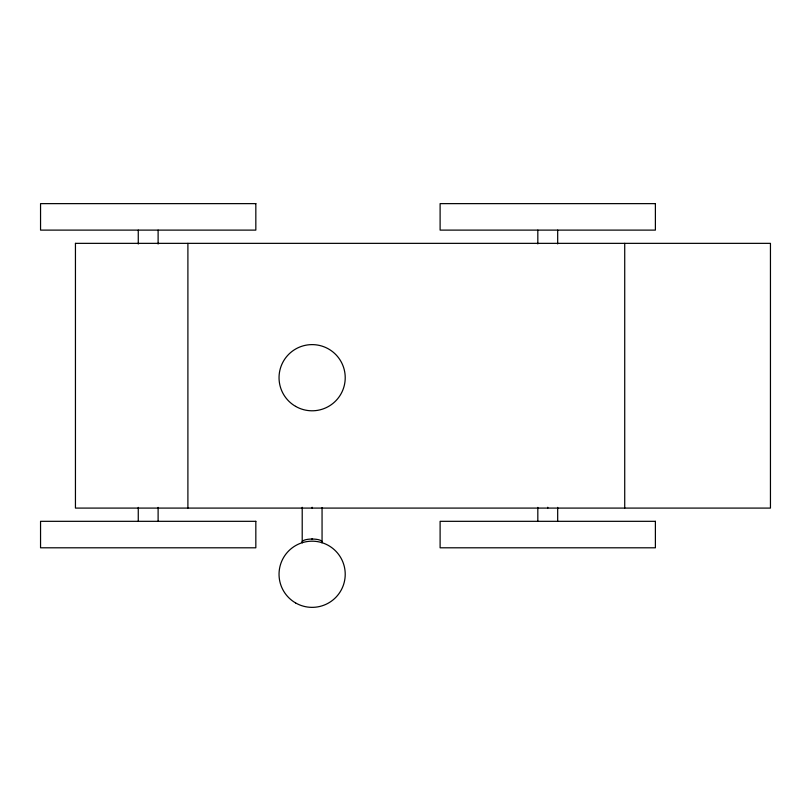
<?xml version="1.0" encoding="UTF-8"?>
<svg xmlns="http://www.w3.org/2000/svg" width="811" height="811" viewBox="0 0 811 811"><rect width="100%" height="100%" fill="white"/><g stroke="black" fill="none" stroke-linecap="round" stroke-linejoin="round"><path stroke-width="1.22" d="M624.723 243.351L624.723 508.091M557.684 230.111L557.684 243.918M557.684 507.392L557.684 521.321M547.749 507.26L547.749 508.091M537.825 230.111L537.825 243.918M537.825 507.392L537.825 521.321M322.058 507.625L322.058 542.701M312.134 507.26L312.134 508.091M302.209 507.311L302.209 542.701M187.899 243.351L187.899 508.091M158.115 230.111L158.115 244.04M158.115 507.392L158.115 521.321M138.265 230.111L138.265 244.04M138.265 507.392L138.265 521.321M302.503 542.671A9.823 2.879 0 0 1 312.549 539.051M311.718 539.051A9.823 2.879 0 0 1 321.764 542.671M75.443 243.351L75.443 508.091L770.45 508.091L770.45 243.351L75.443 243.351M255.83 203.632L40.55 203.632L40.55 230.111L255.83 230.111L255.83 203.632M655.389 203.632L440.109 203.632L440.109 230.111L655.389 230.111L655.389 203.632M255.83 521.321L40.55 521.321L40.55 547.8L255.83 547.8L255.83 521.321M655.389 521.321L440.109 521.321L440.109 547.8L655.389 547.8L655.389 521.321M295.589 406.362A33.089 33.089 0 0 0 345.222 377.703A33.089 33.089 0 0 0 295.589 349.044A33.089 33.089 0 0 0 295.589 406.362M295.589 602.928A33.089 33.089 0 0 0 345.222 574.269A33.089 33.089 0 0 0 295.589 545.61A33.089 33.089 0 0 0 295.589 602.928"/></g></svg>
